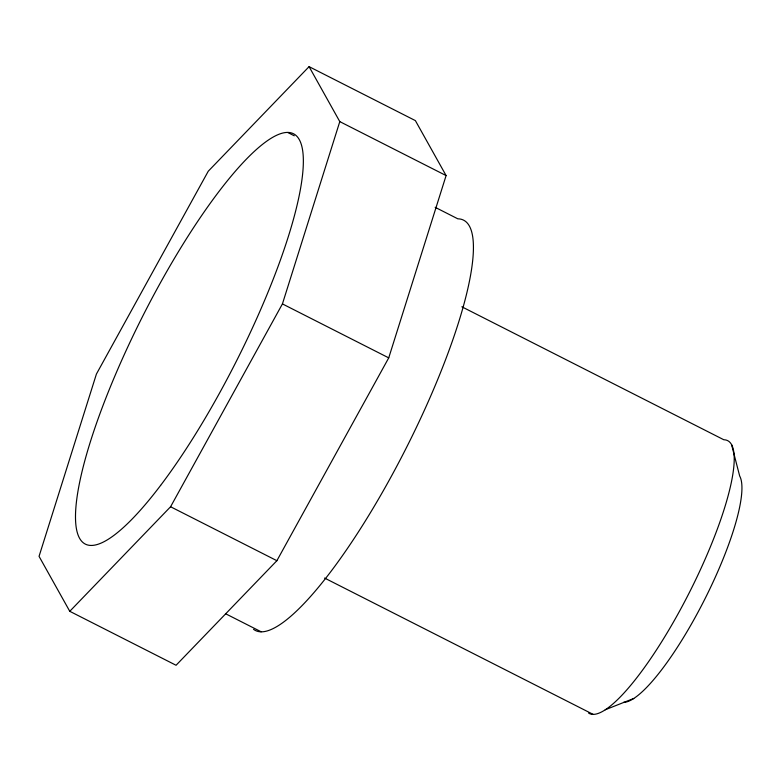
<?xml version="1.0" encoding="UTF-8"?>
<svg xmlns="http://www.w3.org/2000/svg" width="781" height="781" viewBox="0 0 781 781"><rect width="100%" height="100%" fill="white"/><g stroke="black" fill="none" stroke-linecap="round" stroke-linejoin="round"><path stroke-width="1.17" d="M69.773 611.308L170.58 506.752L282.429 303.907L339.794 121.611L309.081 66.649L208.263 171.215L96.414 374.05L39.05 556.345L69.773 611.308L176.067 665.266L276.884 560.699L388.733 357.864L446.097 175.569L415.375 120.606L309.081 66.649M605.226 709.773L633.752 698.478M339.794 121.611L446.097 175.569M287.759 132.497L294.271 135.796M435.144 207.307L457.842 218.826A230.053 51.946 -63.1 0 1 409.429 441.655A230.053 51.946 -63.1 0 1 253.542 629.301M461.854 306.787L723.86 439.771A152.959 34.54 -63.1 0 1 692.415 586.433A152.959 34.54 -63.1 0 1 588.649 713.131M282.429 303.907L388.733 357.864M324.564 578.047L593.091 714.351M170.58 506.752L276.884 560.699M225.494 613.69L261.166 631.79M731.543 444.555L739.685 476.049A128.279 28.965 -63.1 0 1 703.085 602.532A128.279 28.965 -63.1 0 1 623.57 702.314M160.613 485.401A230.053 51.946 -63.1 0 0 299.318 139.682A230.053 51.946 -63.1 0 0 108.334 391.857A230.053 51.946 -63.1 0 0 160.613 485.401"/></g></svg>
